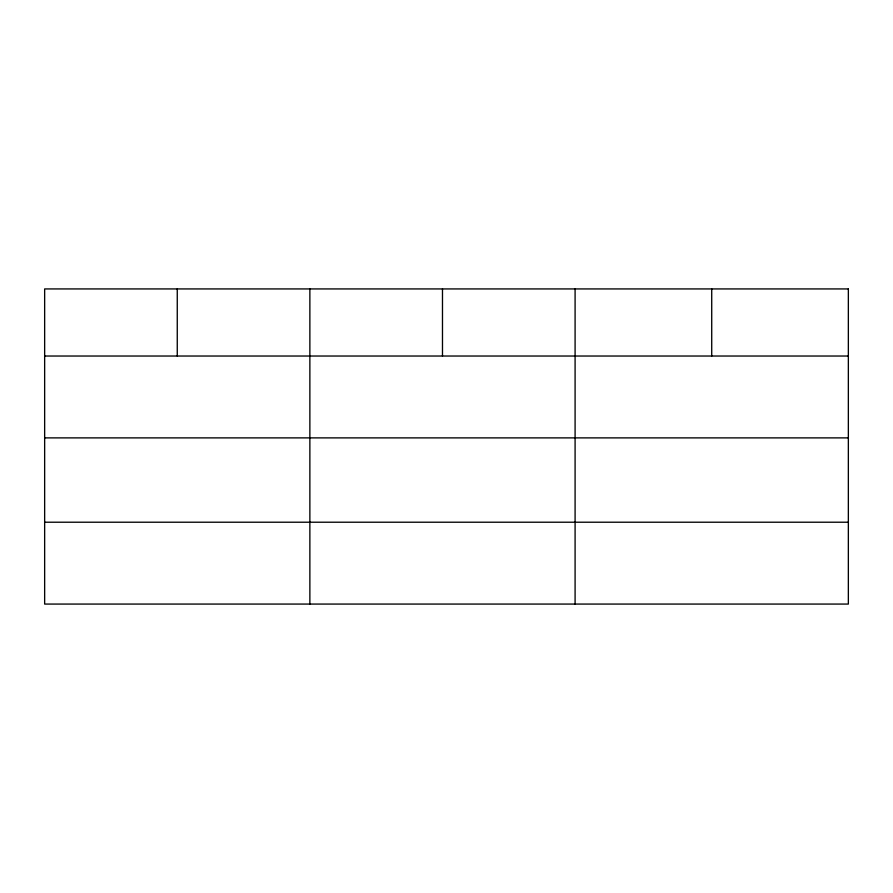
<?xml version="1.0" encoding="UTF-8"?>
<svg xmlns="http://www.w3.org/2000/svg" width="893" height="893" viewBox="0 0 893 893"><rect width="100%" height="100%" fill="white"/><g stroke="black" fill="none" stroke-linecap="round" stroke-linejoin="round"><path stroke-width="1.34" d="M44.65 356.028L848.35 356.028M44.65 437.883L848.35 437.883M44.65 522.215L848.35 522.215M711.721 288.93L711.721 356.028M575.092 288.93L575.092 604.07M442.481 288.93L442.481 356.028M309.871 288.93L309.871 604.07M177.261 288.93L177.261 356.028M848.35 288.93L44.65 288.93L44.65 604.07L848.35 604.07L848.35 288.93"/></g></svg>
